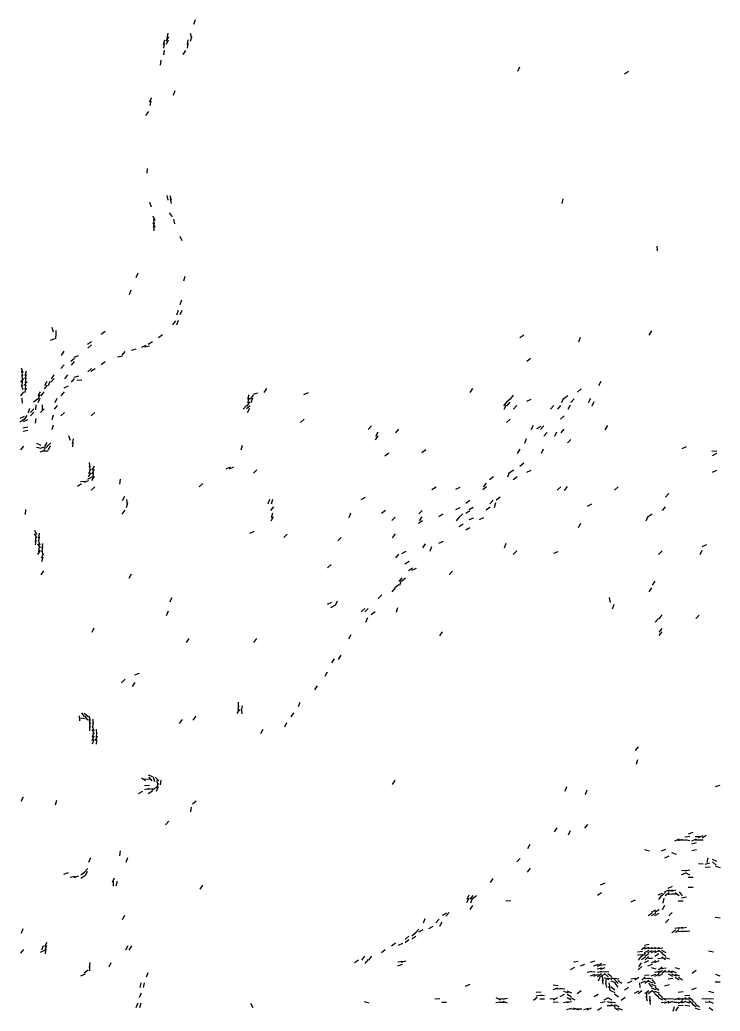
# Model space of a CAD drawing. Extents: x -664598 to -661481, y -979343 to -976126.
# Drawn here: x -664598 to -664183, y -979343 to -978756 of the extents above; entities that cross this region are included whole.
import ezdxf

# ---------------------------------------------------------------- set-up
doc = ezdxf.new("R2010")
doc.units = 0

msp = doc.modelspace()

# ---------------------------------------------------------------- linework, layer by layer
at = {"layer": 'CLIFF'}
for p, q in [((-664494.38, -978755.879), (-664495.38, -978758.601)), ((-664512.451, -978767.855), (-664513.309, -978770.625)), ((-664510.145, -978765.99), (-664511.615, -978768.49)), ((-664510.294, -978767.914), (-664511.466, -978770.566)), ((-664510.561, -978763.825), (-664511.199, -978766.655)), ((-664498.617, -978767.814), (-664499.143, -978770.666)), ((-664496.437, -978765.859), (-664497.323, -978768.621)), ((-664497.244, -978763.837), (-664496.516, -978766.643)), ((-664512.601, -978773.817), (-664513.159, -978776.663)), ((-664512.624, -978769.813), (-664513.136, -978772.667)), ((-664500.14, -978773.993), (-664501.62, -978776.487)), ((-664498.596, -978769.818), (-664499.164, -978772.662)), ((-664514.637, -978779.811), (-664515.123, -978782.669)), ((-664302.266, -978783.926), (-664303.494, -978786.554)), ((-664237.689, -978786.412), (-664240.071, -978788.068)), ((-664506.411, -978797.868), (-664507.349, -978800.612)), ((-664520.212, -978801.953), (-664521.548, -978804.527)), ((-664520.574, -978803.823), (-664521.186, -978806.657)), ((-664522.03, -978810.066), (-664523.73, -978812.414)), ((-664522.747, -978843.796), (-664523.013, -978846.684)), ((-664511.21, -978859.828), (-664510.55, -978862.652)), ((-664509.273, -978859.844), (-664508.487, -978862.636)), ((-664509.231, -978861.833), (-664508.529, -978864.647)), ((-664276.603, -978861.817), (-664277.157, -978864.663)), ((-664521.423, -978863.895), (-664520.337, -978866.585)), ((-664519.501, -978871.93), (-664518.259, -978874.55)), ((-664519.052, -978873.8), (-664518.708, -978876.68)), ((-664509.729, -978870.065), (-664508.031, -978872.415)), ((-664507.129, -978873.812), (-664506.631, -978876.668)), ((-664519.463, -978875.912), (-664518.297, -978878.568)), ((-664518.984, -978877.794), (-664518.776, -978880.686)), ((-664503.443, -978883.904), (-664502.317, -978886.576)), ((-664220.996, -978889.795), (-664220.764, -978892.685)), ((-664528.337, -978905.896), (-664529.423, -978908.584)), ((-664500.451, -978907.855), (-664501.309, -978910.625)), ((-664532.341, -978915.894), (-664533.419, -978918.586)), ((-664502.35, -978921.89), (-664503.41, -978924.59)), ((-664504.453, -978927.854), (-664505.307, -978930.626)), ((-664502.258, -978927.93), (-664503.502, -978930.55)), ((-664579.302, -978937.853), (-664578.458, -978940.627)), ((-664506.049, -978934.052), (-664507.711, -978936.428)), ((-664504.347, -978933.892), (-664505.413, -978936.588)), ((-664577.526, -978944.721), (-664580.234, -978945.759)), ((-664576.761, -978941.795), (-664576.999, -978944.685)), ((-664576.898, -978939.79), (-664576.862, -978942.69)), ((-664547.717, -978940.375), (-664550.043, -978942.105)), ((-664513.783, -978942.292), (-664515.977, -978944.188)), ((-664299.666, -978942.446), (-664302.094, -978944.034)), ((-664266.369, -978943.883), (-664267.391, -978946.597)), ((-664224.174, -978939.973), (-664225.586, -978942.507)), ((-664555.715, -978946.377), (-664558.045, -978948.103)), ((-664555.771, -978948.305), (-664557.989, -978950.175)), ((-664529.493, -978950.819), (-664532.267, -978951.661)), ((-664523.56, -978948.641), (-664526.2, -978949.839)), ((-664521.463, -978948.931), (-664524.297, -978949.549)), ((-664519.634, -978946.498), (-664522.126, -978947.982)), ((-664572.142, -978951.992), (-664573.618, -978954.488)), ((-664565.773, -978956.303), (-664567.987, -978958.177)), ((-664563.537, -978954.693), (-664566.223, -978955.787)), ((-664537.465, -978954.924), (-664540.295, -978955.556)), ((-664535.981, -978952.102), (-664537.779, -978954.378)), ((-664295.759, -978956.321), (-664298.001, -978958.159)), ((-664597.423, -978961.895), (-664596.337, -978964.585)), ((-664571.932, -978960.143), (-664573.828, -978962.337)), ((-664565.919, -978958.154), (-664567.841, -978960.326)), ((-664555.772, -978962.305), (-664557.988, -978964.175)), ((-664553.637, -978962.493), (-664556.123, -978963.987)), ((-664547.711, -978958.382), (-664550.049, -978960.098)), ((-664596.025, -978968.069), (-664597.735, -978970.411)), ((-664597.241, -978963.836), (-664596.519, -978966.644)), ((-664596.893, -978965.79), (-664596.867, -978968.69)), ((-664594.461, -978965.852), (-664595.299, -978968.628)), ((-664594.498, -978963.841), (-664595.262, -978966.639)), ((-664594.69, -978967.802), (-664595.07, -978970.678)), ((-664577.926, -978968.148), (-664579.834, -978970.332)), ((-664578.074, -978966.035), (-664579.686, -978968.445)), ((-664570.031, -978966.064), (-664571.729, -978968.416)), ((-664565.993, -978968.093), (-664567.767, -978970.387)), ((-664563.489, -978966.832), (-664566.271, -978967.648)), ((-664597.295, -978971.851), (-664596.465, -978974.629)), ((-664596.761, -978969.795), (-664596.999, -978972.685)), ((-664593.912, -978970.16), (-664595.848, -978972.32)), ((-664594.42, -978973.865), (-664595.34, -978976.615)), ((-664594.563, -978971.825), (-664595.197, -978974.655)), ((-664581.967, -978972.114), (-664583.793, -978974.366)), ((-664582.199, -978969.96), (-664583.561, -978972.52)), ((-664580.353, -978969.889), (-664581.407, -978972.591)), ((-664569.57, -978972.619), (-664572.19, -978973.861)), ((-664561.431, -978969.291), (-664564.329, -978969.189)), ((-664452.031, -978974.065), (-664453.729, -978976.415)), ((-664330.052, -978974.05), (-664331.708, -978976.43)), ((-664265.837, -978974.233), (-664267.923, -978976.247)), ((-664254.19, -978969.965), (-664255.57, -978972.515)), ((-664595.99, -978976.095), (-664597.77, -978978.385)), ((-664596.977, -978979.793), (-664596.783, -978982.687)), ((-664587.76, -978980.319), (-664590, -978982.161)), ((-664586.199, -978975.96), (-664587.561, -978978.52)), ((-664586.266, -978979.927), (-664587.494, -978982.553)), ((-664586.298, -978977.912), (-664587.462, -978980.568)), ((-664584.017, -978976.075), (-664585.743, -978978.405)), ((-664576.234, -978979.942), (-664577.526, -978982.538)), ((-664571.96, -978976.119), (-664573.8, -978978.361)), ((-664462.371, -978979.882), (-664463.389, -978982.598)), ((-664462.481, -978977.846), (-664463.279, -978980.634)), ((-664460.051, -978978.051), (-664461.709, -978980.429)), ((-664460.361, -978979.886), (-664461.399, -978982.594)), ((-664457.48, -978976.862), (-664460.28, -978977.618)), ((-664427.518, -978976.741), (-664430.242, -978977.739)), ((-664307.728, -978980.359), (-664310.032, -978982.121)), ((-664305.952, -978978.126), (-664307.808, -978980.354)), ((-664295.538, -978980.691), (-664298.222, -978981.789)), ((-664276.206, -978979.956), (-664277.554, -978982.524)), ((-664273.737, -978978.348), (-664276.023, -978980.132)), ((-664269.972, -978980.11), (-664271.788, -978982.37)), ((-664260.175, -978979.973), (-664261.585, -978982.507)), ((-664592.458, -978985.853), (-664593.302, -978988.627)), ((-664589.975, -978986.107), (-664591.785, -978988.373)), ((-664588.781, -978983.793), (-664588.979, -978986.687)), ((-664583.855, -978986.215), (-664585.905, -978988.265)), ((-664584.88, -978983.79), (-664584.88, -978986.69)), ((-664575.972, -978984.109), (-664577.788, -978986.371)), ((-664463.929, -978984.146), (-664465.831, -978986.334)), ((-664461.739, -978984.345), (-664464.021, -978986.135)), ((-664462.07, -978982.037), (-664463.69, -978984.443)), ((-664462.127, -978986.001), (-664463.633, -978988.479)), ((-664309.998, -978982.089), (-664311.762, -978984.391)), ((-664310.157, -978983.983), (-664311.603, -978986.497)), ((-664307.976, -978982.107), (-664309.784, -978984.373)), ((-664303.841, -978984.229), (-664305.919, -978986.251)), ((-664281.876, -978984.194), (-664283.884, -978986.286)), ((-664277.954, -978984.124), (-664279.806, -978986.356)), ((-664272.186, -978983.967), (-664273.574, -978986.513)), ((-664258.262, -978981.928), (-664259.498, -978984.552)), ((-664595.578, -978990.602), (-664598.182, -978991.878)), ((-664594.083, -978990.029), (-664595.677, -978992.451)), ((-664589.929, -978988.145), (-664591.831, -978990.335)), ((-664588.665, -978991.806), (-664589.095, -978994.674)), ((-664578.467, -978989.85), (-664579.293, -978992.63)), ((-664571.811, -978988.261), (-664573.949, -978990.219)), ((-664553.846, -978988.224), (-664555.914, -978990.256)), ((-664429.82, -978992.251), (-664431.94, -978994.229)), ((-664307.802, -978992.27), (-664309.958, -978994.21)), ((-664275.855, -978990.215), (-664277.905, -978992.265)), ((-664595.675, -978992.433), (-664598.085, -978994.047)), ((-664593.461, -978996.94), (-664596.299, -978997.54)), ((-664593.553, -978992.656), (-664596.207, -978993.824)), ((-664578.511, -978995.838), (-664579.249, -978998.642)), ((-664389.857, -978996.212), (-664391.903, -978998.268)), ((-664373.984, -978998.1), (-664375.776, -979000.38)), ((-664294.254, -978995.932), (-664295.506, -978998.548)), ((-664289.608, -978996.544), (-664292.152, -978997.936)), ((-664287.946, -978996.131), (-664289.814, -978998.349)), ((-664276.021, -978998.071), (-664277.739, -979000.409)), ((-664250.095, -978996.021), (-664251.665, -978998.459)), ((-664593.464, -978998.93), (-664596.296, -978999.55)), ((-664569.343, -979001.866), (-664568.417, -979004.614)), ((-664566.606, -979003.816), (-664567.154, -979006.664)), ((-664386.07, -979002.037), (-664387.69, -979004.443)), ((-664386.186, -978999.967), (-664387.574, -979002.513)), ((-664298.353, -979003.889), (-664299.407, -979006.591)), ((-664285.855, -979000.215), (-664287.905, -979002.265)), ((-664280.271, -978999.924), (-664281.489, -979002.556)), ((-664595.922, -979008.152), (-664597.838, -979010.328)), ((-664585.455, -979009.508), (-664588.305, -979008.972)), ((-664585.582, -979007.886), (-664588.178, -979006.594)), ((-664583.471, -979008.897), (-664586.289, -979009.583)), ((-664581.8, -979008.272), (-664583.96, -979010.208)), ((-664582.166, -979005.978), (-664583.594, -979008.502)), ((-664579.813, -979006.258), (-664581.947, -979008.222)), ((-664580.283, -979007.919), (-664581.477, -979010.561)), ((-664566.768, -979005.794), (-664566.992, -979008.686)), ((-664466.493, -979007.843), (-664467.267, -979010.637)), ((-664302.143, -979009.991), (-664303.617, -979012.489)), ((-664288.241, -979009.938), (-664289.519, -979012.542)), ((-664271.842, -979004.228), (-664273.918, -979006.252)), ((-664203.543, -979008.678), (-664206.217, -979009.802)), ((-664583.525, -979010.725), (-664586.235, -979011.755)), ((-664581.43, -979011.232), (-664584.33, -979011.248)), ((-664379.729, -979012.358), (-664382.031, -979014.122)), ((-664357.711, -979010.382), (-664360.049, -979012.098)), ((-664185.432, -979011.161), (-664188.328, -979011.319)), ((-664185.595, -979012.569), (-664188.165, -979013.911)), ((-664557.196, -979019.825), (-664556.564, -979022.655)), ((-664557.119, -979017.81), (-664556.641, -979020.67)), ((-664554.133, -979019.997), (-664555.627, -979022.483)), ((-664473.525, -979020.725), (-664476.235, -979021.755)), ((-664471.578, -979020.601), (-664474.182, -979021.879)), ((-664299.752, -979018.329), (-664302.008, -979020.151)), ((-664555.583, -979026.592), (-664558.177, -979027.888)), ((-664556.047, -979024.053), (-664557.713, -979026.427)), ((-664556.341, -979021.894), (-664557.419, -979024.586)), ((-664554.095, -979026.021), (-664555.665, -979028.459)), ((-664554.206, -979021.956), (-664555.554, -979024.524)), ((-664554.806, -979023.792), (-664554.954, -979026.688)), ((-664457.866, -979022.203), (-664459.894, -979024.277)), ((-664317.713, -979026.379), (-664320.047, -979028.101)), ((-664308.425, -979023.863), (-664309.335, -979026.617)), ((-664305.648, -979022.476), (-664308.112, -979024.004)), ((-664303.697, -979026.402), (-664306.063, -979028.078)), ((-664295.538, -979022.692), (-664298.222, -979023.788)), ((-664185.544, -979022.677), (-664188.216, -979023.803)), ((-664561.661, -979030.455), (-664564.099, -979032.025)), ((-664559.433, -979029.152), (-664562.327, -979029.328)), ((-664557.526, -979028.721), (-664560.234, -979029.759)), ((-664553.793, -979032.28), (-664555.967, -979034.2)), ((-664538.687, -979027.803), (-664539.073, -979030.677)), ((-664489.842, -979030.228), (-664491.918, -979032.252)), ((-664351.658, -979032.46), (-664354.102, -979034.02)), ((-664337.583, -979032.592), (-664340.177, -979033.888)), ((-664321.733, -979032.354), (-664324.027, -979034.126)), ((-664321.925, -979030.149), (-664323.835, -979032.331)), ((-664277.845, -979032.225), (-664279.915, -979034.255)), ((-664273.993, -979032.093), (-664275.767, -979034.387)), ((-664243.832, -979032.238), (-664245.928, -979034.242)), ((-664536.281, -979037.92), (-664537.479, -979040.56)), ((-664393.618, -979038.526), (-664396.142, -979039.954)), ((-664313.758, -979038.322), (-664316.002, -979040.158)), ((-664213.933, -979036.142), (-664215.827, -979038.338)), ((-664534.464, -979041.851), (-664535.296, -979044.629)), ((-664535.066, -979039.802), (-664534.694, -979042.678)), ((-664450.395, -979039.873), (-664451.365, -979042.607)), ((-664447.971, -979044.111), (-664449.789, -979046.369)), ((-664448.503, -979039.84), (-664449.257, -979042.64)), ((-664337.563, -979044.633), (-664340.197, -979045.847)), ((-664331.76, -979040.319), (-664334, -979042.161)), ((-664329.618, -979044.527), (-664332.142, -979045.953)), ((-664319.693, -979044.407), (-664322.067, -979046.073)), ((-664317.962, -979040.118), (-664319.798, -979042.362)), ((-664316.5, -979041.841), (-664317.26, -979044.639)), ((-664259.638, -979042.492), (-664262.122, -979043.988)), ((-664215.933, -979044.142), (-664217.827, -979046.338)), ((-664594.741, -979045.797), (-664595.019, -979048.683)), ((-664536.016, -979046.076), (-664537.744, -979048.404)), ((-664448.184, -979049.968), (-664449.576, -979052.512)), ((-664448.496, -979047.842), (-664449.264, -979050.638)), ((-664402.351, -979047.89), (-664403.409, -979050.59)), ((-664381.706, -979046.389), (-664384.054, -979048.091)), ((-664375.882, -979050.188), (-664377.878, -979052.292)), ((-664359.855, -979046.215), (-664361.905, -979048.265)), ((-664360.142, -979049.992), (-664361.618, -979052.488)), ((-664347.645, -979048.479), (-664350.115, -979050.001)), ((-664337.925, -979050.149), (-664339.835, -979052.331)), ((-664335.781, -979048.294), (-664337.979, -979050.186)), ((-664331.641, -979046.486), (-664334.119, -979047.994)), ((-664329.521, -979050.735), (-664332.239, -979051.745)), ((-664323.548, -979050.668), (-664326.212, -979051.812)), ((-664226.321, -979049.902), (-664227.439, -979052.578)), ((-664223.68, -979048.425), (-664226.08, -979050.055)), ((-664359.641, -979052.487), (-664362.119, -979053.993)), ((-664335.678, -979054.429), (-664338.082, -979056.051)), ((-664331.619, -979056.524), (-664334.141, -979057.956)), ((-664266.171, -979053.975), (-664267.589, -979056.505)), ((-664589.71, -979060.051), (-664588.05, -979062.429)), ((-664589.446, -979057.905), (-664588.314, -979060.575)), ((-664588.756, -979061.795), (-664589.004, -979064.685)), ((-664586.637, -979061.811), (-664587.123, -979064.669)), ((-664586.691, -979059.802), (-664587.069, -979062.678)), ((-664459.563, -979058.634), (-664462.197, -979059.846)), ((-664439.863, -979060.207), (-664441.897, -979062.273)), ((-664407.874, -979062.196), (-664409.886, -979064.284)), ((-664375.991, -979060.094), (-664377.769, -979062.386)), ((-664588.641, -979063.81), (-664589.119, -979066.67)), ((-664587.657, -979066.016), (-664586.103, -979068.464)), ((-664587.397, -979063.885), (-664586.363, -979066.595)), ((-664586.675, -979067.805), (-664587.085, -979070.675)), ((-664584.656, -979067.807), (-664585.104, -979070.673)), ((-664584.669, -979065.805), (-664585.091, -979068.675)), ((-664358.039, -979066.059), (-664359.721, -979068.421)), ((-664354.371, -979067.882), (-664355.389, -979070.598)), ((-664347.569, -979064.62), (-664350.191, -979065.86)), ((-664310.341, -979065.894), (-664311.419, -979068.586)), ((-664191.555, -979066.65), (-664194.205, -979067.83)), ((-664586.032, -979070.064), (-664587.728, -979072.416)), ((-664584.229, -979071.944), (-664585.531, -979074.536)), ((-664584.496, -979073.842), (-664585.264, -979076.638)), ((-664585.196, -979069.825), (-664584.564, -979072.655)), ((-664373.958, -979072.121), (-664375.802, -979074.359)), ((-664369.622, -979070.52), (-664372.138, -979071.96)), ((-664303.825, -979070.245), (-664305.935, -979072.235)), ((-664279.54, -979070.687), (-664282.22, -979071.793)), ((-664217.843, -979070.227), (-664219.917, -979072.253)), ((-664194.29, -979069.915), (-664195.47, -979072.565)), ((-664413.877, -979078.193), (-664415.883, -979080.287)), ((-664367.668, -979076.444), (-664370.092, -979078.036)), ((-664365.684, -979080.42), (-664368.076, -979082.06)), ((-664584.091, -979082.023), (-664585.669, -979084.457)), ((-664532.196, -979083.961), (-664533.564, -979086.519)), ((-664371.969, -979086.112), (-664373.791, -979088.368)), ((-664363.55, -979080.662), (-664366.21, -979081.818)), ((-664341.88, -979082.19), (-664343.88, -979084.29)), ((-664375.93, -979092.144), (-664377.83, -979094.336)), ((-664373.726, -979090.362), (-664376.034, -979092.118)), ((-664372.353, -979087.889), (-664373.407, -979090.591)), ((-664369.732, -979086.354), (-664372.028, -979088.126)), ((-664224.054, -979092.048), (-664225.706, -979094.432)), ((-664222.044, -979088.055), (-664223.716, -979090.425)), ((-664508.181, -979097.97), (-664509.579, -979100.51)), ((-664383.871, -979096.198), (-664385.889, -979098.282)), ((-664249.212, -979097.829), (-664248.548, -979100.651)), ((-664413.557, -979100.646), (-664416.203, -979101.834)), ((-664411.58, -979102.597), (-664414.18, -979103.883)), ((-664410.311, -979099.906), (-664411.449, -979102.574)), ((-664374.467, -979103.85), (-664375.293, -979106.63)), ((-664246.393, -979101.874), (-664247.367, -979104.606)), ((-664510.343, -979105.893), (-664511.417, -979108.587)), ((-664393.802, -979104.27), (-664395.958, -979106.21)), ((-664391.864, -979104.205), (-664393.896, -979106.275)), ((-664387.724, -979106.365), (-664390.036, -979108.115)), ((-664218.007, -979108.082), (-664219.753, -979110.398)), ((-664195.855, -979108.215), (-664197.905, -979110.265)), ((-664392.352, -979109.89), (-664393.408, -979112.59)), ((-664219.876, -979110.193), (-664221.884, -979112.287)), ((-664554.298, -979115.912), (-664555.462, -979118.568)), ((-664402.221, -979119.948), (-664403.539, -979122.532)), ((-664348.106, -979118.014), (-664349.654, -979120.466)), ((-664217.939, -979118.137), (-664219.821, -979120.343)), ((-664217.967, -979116.114), (-664219.793, -979118.366)), ((-664498.098, -979122.019), (-664499.662, -979124.461)), ((-664458.001, -979122.087), (-664459.759, -979124.393)), ((-664408.159, -979131.982), (-664409.601, -979134.498)), ((-664412.09, -979134.024), (-664413.67, -979136.456)), ((-664527.535, -979142.699), (-664530.225, -979143.781)), ((-664416.204, -979141.957), (-664417.556, -979144.523)), ((-664535.877, -979146.193), (-664537.883, -979148.287)), ((-664530.09, -979148.024), (-664531.67, -979150.456)), ((-664422.133, -979149.997), (-664423.627, -979152.483)), ((-664468.608, -979161.816), (-664469.152, -979164.664)), ((-664468.835, -979159.791), (-664468.925, -979162.689)), ((-664466.592, -979161.819), (-664467.168, -979164.661)), ((-664432.354, -979159.889), (-664433.406, -979162.591)), ((-664562.958, -979167.792), (-664562.802, -979170.688)), ((-664561.629, -979165.998), (-664560.131, -979168.482)), ((-664560.003, -979166.323), (-664557.757, -979168.157)), ((-664559.671, -979168.025), (-664558.089, -979170.455)), ((-664557.277, -979167.845), (-664556.483, -979170.635)), ((-664493.988, -979168.097), (-664495.772, -979170.383)), ((-664468.014, -979164.077), (-664469.746, -979166.403)), ((-664467.02, -979163.797), (-664466.74, -979166.683)), ((-664436.078, -979166.032), (-664437.682, -979168.448)), ((-664562.313, -979169.021), (-664559.447, -979169.459)), ((-664557.235, -979169.834), (-664556.525, -979172.646)), ((-664556.951, -979171.792), (-664556.809, -979174.688)), ((-664556.837, -979173.791), (-664556.923, -979176.689)), ((-664555.365, -979173.874), (-664554.395, -979176.606)), ((-664554.68, -979171.804), (-664555.08, -979174.676)), ((-664554.889, -979169.79), (-664554.871, -979172.69)), ((-664502.039, -979170.058), (-664503.721, -979172.422)), ((-664440.343, -979171.893), (-664441.417, -979174.587)), ((-664555.545, -979175.952), (-664554.215, -979178.528)), ((-664554.274, -979179.923), (-664555.486, -979182.557)), ((-664554.509, -979177.838), (-664555.251, -979180.642)), ((-664552.289, -979179.916), (-664553.471, -979182.564)), ((-664552.925, -979175.791), (-664552.835, -979178.689)), ((-664552.853, -979177.79), (-664552.907, -979180.69)), ((-664454.203, -979175.958), (-664455.557, -979178.522)), ((-664554.429, -979181.862), (-664555.331, -979184.618)), ((-664552.795, -979181.792), (-664552.965, -979184.688)), ((-664231.957, -979186.121), (-664233.803, -979188.359)), ((-664232.49, -979193.843), (-664233.27, -979196.637)), ((-664522.234, -979202.722), (-664519.526, -979203.758)), ((-664526.099, -979204.454), (-664523.661, -979206.026)), ((-664524.328, -979205.174), (-664521.432, -979205.306)), ((-664521.433, -979209.152), (-664524.327, -979209.328)), ((-664521.785, -979204.107), (-664519.975, -979206.373)), ((-664519.281, -979203.847), (-664518.479, -979206.633)), ((-664517.927, -979204.237), (-664515.833, -979206.243)), ((-664516.337, -979207.896), (-664517.423, -979210.584)), ((-664517.303, -979205.853), (-664516.457, -979208.627)), ((-664514.6, -979205.817), (-664515.16, -979208.663)), ((-664376.136, -979205.996), (-664377.624, -979208.484)), ((-664186.291, -979209.573), (-664183.469, -979208.907)), ((-664525.602, -979212.555), (-664528.158, -979213.925)), ((-664521.498, -979210.802), (-664524.262, -979211.678)), ((-664519.435, -979211.114), (-664522.325, -979211.366)), ((-664519.677, -979212.43), (-664522.083, -979214.05)), ((-664517.696, -979210.403), (-664520.064, -979212.077)), ((-664516.244, -979209.937), (-664517.516, -979212.543)), ((-664274.361, -979209.886), (-664275.399, -979212.594)), ((-664262.327, -979211.9), (-664263.433, -979214.58)), ((-664596.219, -979215.949), (-664597.541, -979218.531)), ((-664576.463, -979217.851), (-664577.297, -979220.629)), ((-664493.786, -979218.288), (-664495.974, -979220.192)), ((-664496.754, -979221.795), (-664497.006, -979224.685)), ((-664509.948, -979230.129), (-664511.812, -979232.351)), ((-664261.95, -979232.128), (-664263.81, -979234.352)), ((-664280.076, -979234.034), (-664281.684, -979236.446)), ((-664272.253, -979235.932), (-664273.507, -979238.548)), ((-664202.243, -979237.734), (-664199.517, -979236.746)), ((-664196.24, -979239.742), (-664193.52, -979238.738)), ((-664194.084, -979240.048), (-664191.676, -979238.432)), ((-664296.154, -979243.985), (-664297.606, -979246.495)), ((-664210.222, -979241.789), (-664207.538, -979240.691)), ((-664208.289, -979241.584), (-664205.471, -979240.896)), ((-664206.328, -979241.32), (-664203.432, -979241.16)), ((-664204.318, -979239.43), (-664201.442, -979239.05)), ((-664204.303, -979240.96), (-664201.457, -979241.52)), ((-664200.268, -979243.658), (-664197.492, -979242.822)), ((-664200.223, -979241.786), (-664197.537, -979240.694)), ((-664198.329, -979241.289), (-664195.431, -979241.191)), ((-664198.328, -979239.163), (-664195.432, -979239.317)), ((-664196.33, -979241.234), (-664193.43, -979241.246)), ((-664538.698, -979247.801), (-664539.062, -979250.679)), ((-664228.278, -979246.856), (-664225.482, -979247.624)), ((-664218.231, -979247.767), (-664215.529, -979246.713)), ((-664212.226, -979248.7), (-664209.534, -979249.78)), ((-664200.311, -979247.475), (-664197.449, -979247.005)), ((-664556.264, -979251.927), (-664557.496, -979254.553)), ((-664534.352, -979251.89), (-664535.408, -979254.59)), ((-664301.885, -979252.185), (-664303.875, -979254.295)), ((-664216.206, -979251.826), (-664213.554, -979250.654)), ((-664196.328, -979255.16), (-664193.432, -979255.32)), ((-664192.275, -979255.637), (-664189.485, -979254.843)), ((-664191.203, -979254.653), (-664190.557, -979251.827)), ((-664188.198, -979252.636), (-664185.562, -979253.844)), ((-664187.986, -979254.302), (-664185.774, -979256.178)), ((-664569.537, -979260.692), (-664572.223, -979261.788)), ((-664559.671, -979260.44), (-664562.089, -979262.04)), ((-664557.935, -979258.14), (-664559.825, -979260.34)), ((-664558.283, -979259.919), (-664559.477, -979262.561)), ((-664296.019, -979258.073), (-664297.741, -979260.407)), ((-664206.328, -979259.307), (-664203.432, -979259.173)), ((-664206.265, -979261.67), (-664203.495, -979260.81)), ((-664204.304, -979259.512), (-664201.456, -979258.968)), ((-664204.138, -979260.519), (-664201.622, -979261.961)), ((-664192.328, -979257.308), (-664189.432, -979257.172)), ((-664186.287, -979256.888), (-664183.473, -979257.592)), ((-664565.462, -979262.937), (-664568.298, -979263.543)), ((-664563.503, -979262.785), (-664566.257, -979263.695)), ((-664559.65, -979262.472), (-664562.11, -979264.008)), ((-664542.234, -979263.942), (-664543.526, -979266.538)), ((-664542.827, -979265.791), (-664542.933, -979268.689)), ((-664540.489, -979265.844), (-664541.271, -979268.636)), ((-664490.093, -979268.022), (-664491.667, -979270.458)), ((-664318.057, -979264.046), (-664319.703, -979266.434)), ((-664254.228, -979267.774), (-664251.532, -979266.706)), ((-664202.33, -979263.22), (-664199.43, -979263.26)), ((-664332.278, -979273.921), (-664333.482, -979276.559)), ((-664256.081, -979274.053), (-664253.679, -979272.427)), ((-664220.226, -979273.779), (-664217.534, -979272.701)), ((-664219.68, -979276.449), (-664218.08, -979274.031)), ((-664217.912, -979274.259), (-664215.848, -979272.221)), ((-664216.257, -979271.695), (-664213.503, -979270.785)), ((-664216.027, -979274.127), (-664213.733, -979272.353)), ((-664214.325, -979273.359), (-664211.435, -979273.121)), ((-664214.272, -979271.647), (-664211.488, -979270.833)), ((-664214.187, -979269.867), (-664211.573, -979268.613)), ((-664212.33, -979273.246), (-664209.43, -979273.234)), ((-664212.273, -979271.643), (-664209.487, -979270.837)), ((-664210.055, -979272.39), (-664207.705, -979274.09)), ((-664207.724, -979272.061), (-664206.036, -979274.419)), ((-664202.33, -979269.217), (-664199.43, -979269.263)), ((-664332.186, -979275.967), (-664333.574, -979278.513)), ((-664329.976, -979274.106), (-664331.784, -979276.374)), ((-664330.396, -979275.873), (-664331.364, -979278.607)), ((-664327.74, -979274.344), (-664330.02, -979276.136)), ((-664310.327, -979277.326), (-664307.433, -979277.154)), ((-664236.212, -979277.813), (-664233.548, -979276.667)), ((-664217.207, -979278.653), (-664216.553, -979275.827)), ((-664208.33, -979277.22), (-664205.43, -979277.26)), ((-664206.306, -979275.505), (-664203.454, -979274.975)), ((-664345.597, -979284.564), (-664348.163, -979285.916)), ((-664343.934, -979284.141), (-664345.826, -979286.339)), ((-664330.128, -979280), (-664331.632, -979282.48)), ((-664226.109, -979286.01), (-664223.651, -979284.47)), ((-664224.161, -979285.92), (-664221.599, -979284.56)), ((-664224.154, -979283.932), (-664221.606, -979282.548)), ((-664222.162, -979285.918), (-664219.598, -979284.562)), ((-664222.121, -979283.99), (-664219.639, -979282.49)), ((-664217.538, -979282.532), (-664216.222, -979279.948)), ((-664213.921, -979286.25), (-664211.839, -979284.23)), ((-664536.268, -979285.925), (-664537.492, -979288.555)), ((-664358.385, -979287.877), (-664359.375, -979290.603)), ((-664349.929, -979288.146), (-664351.831, -979290.334)), ((-664348.182, -979289.969), (-664349.578, -979292.511)), ((-664215.85, -979290.318), (-664213.91, -979288.162)), ((-664186.319, -979287.062), (-664183.441, -979287.418)), ((-664596.466, -979293.85), (-664597.294, -979296.63)), ((-664363.735, -979296.35), (-664366.025, -979298.13)), ((-664361.924, -979294.15), (-664363.836, -979296.33)), ((-664359.599, -979294.561), (-664362.161, -979295.919)), ((-664353.632, -979292.502), (-664356.128, -979293.978)), ((-664212.138, -979295.961), (-664209.622, -979294.519)), ((-664210.312, -979293.467), (-664207.448, -979293.013)), ((-664209.894, -979296.277), (-664207.866, -979294.203)), ((-664208.315, -979295.445), (-664205.445, -979295.035)), ((-664208.302, -979293.523), (-664205.458, -979292.957)), ((-664206.32, -979295.409), (-664203.44, -979295.071)), ((-664206.293, -979293.567), (-664203.467, -979292.913)), ((-664204.322, -979295.387), (-664201.438, -979295.093)), ((-664582.102, -979302.016), (-664583.658, -979304.464)), ((-664375.758, -979302.321), (-664378.002, -979304.159)), ((-664371.561, -979302.639), (-664374.199, -979303.841)), ((-664367.776, -979298.3), (-664369.984, -979300.18)), ((-664367.776, -979300.3), (-664369.984, -979302.18)), ((-664363.631, -979298.503), (-664366.129, -979299.977)), ((-664228.292, -979303.571), (-664225.468, -979302.909)), ((-664595.916, -979306.156), (-664597.844, -979308.324)), ((-664583.555, -979306.652), (-664586.205, -979307.828)), ((-664584.382, -979303.878), (-664585.378, -979306.602)), ((-664582.365, -979303.884), (-664583.395, -979306.596)), ((-664582.681, -979305.804), (-664583.079, -979308.676)), ((-664534.171, -979303.975), (-664535.589, -979306.505)), ((-664532.103, -979304.016), (-664533.657, -979306.464)), ((-664381.757, -979306.322), (-664384.003, -979308.158)), ((-664232.327, -979309.335), (-664229.433, -979309.145)), ((-664232.318, -979307.425), (-664229.442, -979307.055)), ((-664230.09, -979306.04), (-664227.67, -979304.44)), ((-664230.052, -979310.093), (-664227.708, -979308.387)), ((-664228.232, -979305.764), (-664225.528, -979304.716)), ((-664228.175, -979307.891), (-664225.585, -979306.589)), ((-664228.064, -979310.077), (-664225.696, -979308.403)), ((-664226.3, -979305.532), (-664223.46, -979304.948)), ((-664226.206, -979307.827), (-664223.554, -979306.653)), ((-664224.306, -979305.504), (-664221.454, -979304.976)), ((-664224.19, -979307.862), (-664221.57, -979306.618)), ((-664222.302, -979305.524), (-664219.458, -979304.956)), ((-664222.189, -979307.864), (-664219.571, -979306.616)), ((-664222.09, -979310.039), (-664219.67, -979308.441)), ((-664220.316, -979305.442), (-664217.444, -979305.038)), ((-664220.086, -979306.435), (-664217.674, -979308.045)), ((-664218.126, -979306.499), (-664215.634, -979307.981)), ((-664218.053, -979308.388), (-664215.707, -979310.092)), ((-664190.298, -979306.938), (-664187.462, -979307.542)), ((-664556.702, -979313.801), (-664557.058, -979316.679)), ((-664544.276, -979313.922), (-664545.484, -979316.558)), ((-664397.714, -979312.378), (-664400.046, -979314.102)), ((-664393.989, -979310.096), (-664395.771, -979312.384)), ((-664391.975, -979312.107), (-664393.785, -979314.373)), ((-664390.009, -979310.081), (-664391.751, -979312.399)), ((-664374.306, -979313.505), (-664371.454, -979312.975)), ((-664374.243, -979315.734), (-664371.517, -979314.746)), ((-664372.29, -979313.58), (-664369.47, -979312.9)), ((-664270.311, -979313.472), (-664267.449, -979313.008)), ((-664266.249, -979315.719), (-664263.511, -979314.761)), ((-664260.254, -979313.704), (-664257.506, -979312.776)), ((-664258.253, -979315.705), (-664255.507, -979314.775)), ((-664255.988, -979316.175), (-664253.772, -979314.305)), ((-664254.322, -979315.387), (-664251.438, -979315.093)), ((-664231.787, -979312.371), (-664229.973, -979310.109)), ((-664231.682, -979316.448), (-664230.078, -979314.032)), ((-664230.093, -979312.035), (-664227.667, -979310.445)), ((-664228.168, -979313.906), (-664225.592, -979312.574)), ((-664227.873, -979312.297), (-664225.887, -979310.183)), ((-664226.329, -979311.295), (-664223.431, -979311.185)), ((-664226.25, -979315.715), (-664223.51, -979314.765)), ((-664224.163, -979313.916), (-664221.597, -979312.564)), ((-664222.173, -979313.896), (-664219.587, -979312.584)), ((-664220.32, -979311.408), (-664217.44, -979311.072)), ((-664218.042, -979310.373), (-664215.718, -979312.107)), ((-664216.266, -979310.813), (-664213.494, -979311.667)), ((-664559.553, -979320.657), (-664562.207, -979321.823)), ((-664557.722, -979318.367), (-664560.038, -979320.113)), ((-664556.931, -979315.791), (-664556.829, -979318.689)), ((-664522.34, -979319.894), (-664523.42, -979322.586)), ((-664272.157, -979317.926), (-664269.603, -979316.554)), ((-664262.277, -979319.629), (-664259.483, -979318.851)), ((-664260.325, -979319.123), (-664257.435, -979319.357)), ((-664260.257, -979321.693), (-664257.503, -979320.787)), ((-664258.207, -979321.824), (-664255.553, -979320.656)), ((-664256.293, -979319.564), (-664253.467, -979318.916)), ((-664256.292, -979317.57), (-664253.468, -979316.91)), ((-664256, -979322.161), (-664253.76, -979320.319)), ((-664254.327, -979319.336), (-664251.433, -979319.144)), ((-664254.263, -979317.676), (-664251.497, -979316.804)), ((-664254.138, -979321.96), (-664251.622, -979320.52)), ((-664252.328, -979319.31), (-664249.432, -979319.17)), ((-664251.965, -979320.278), (-664249.795, -979322.202)), ((-664250.058, -979320.395), (-664247.702, -979322.085)), ((-664231.937, -979318.232), (-664229.823, -979316.248)), ((-664224.28, -979316.863), (-664221.48, -979317.617)), ((-664224.239, -979321.746), (-664221.521, -979320.734)), ((-664222.309, -979319.488), (-664219.451, -979318.992)), ((-664222.154, -979321.933), (-664219.606, -979320.547)), ((-664220.248, -979321.72), (-664217.512, -979320.76)), ((-664220.086, -979320.044), (-664217.674, -979318.436)), ((-664220.055, -979318.09), (-664217.705, -979316.39)), ((-664218.318, -979317.424), (-664215.442, -979317.056)), ((-664217.956, -979320.212), (-664215.804, -979318.268)), ((-664216.33, -979319.202), (-664213.43, -979319.278)), ((-664214.175, -979320.589), (-664211.585, -979321.891)), ((-664214.122, -979318.492), (-664211.638, -979319.988)), ((-664212.231, -979320.714), (-664209.529, -979321.766)), ((-664212.208, -979318.659), (-664209.552, -979319.821)), ((-664210.276, -979316.847), (-664207.484, -979317.633)), ((-664210.263, -979320.805), (-664207.497, -979321.675)), ((-664200.054, -979320.091), (-664197.706, -979318.389)), ((-664186.219, -979320.685), (-664183.541, -979321.795)), ((-664526.561, -979325.826), (-664527.199, -979328.654)), ((-664524.607, -979325.816), (-664525.153, -979328.664)), ((-664334.211, -979327.816), (-664331.549, -979326.664)), ((-664255.448, -979324.574), (-664254.312, -979321.906)), ((-664252.462, -979324.629), (-664253.298, -979321.851)), ((-664252.64, -979326.67), (-664253.12, -979323.81)), ((-664252.219, -979322.684), (-664249.541, -979323.796)), ((-664250.644, -979328.671), (-664251.116, -979325.809)), ((-664250.863, -979326.69), (-664250.897, -979323.79)), ((-664250.26, -979322.796), (-664247.5, -979323.684)), ((-664248.677, -979328.676), (-664249.083, -979325.804)), ((-664248.247, -979324.757), (-664245.513, -979325.723)), ((-664248.229, -979322.707), (-664245.531, -979323.773)), ((-664246.31, -979322.999), (-664243.45, -979323.481)), ((-664245.849, -979324.162), (-664243.911, -979326.318)), ((-664245.795, -979326.115), (-664243.965, -979328.365)), ((-664244.104, -979324.462), (-664241.656, -979326.018)), ((-664238.193, -979325.855), (-664235.567, -979324.625)), ((-664236.308, -979323.491), (-664233.452, -979322.989)), ((-664234.069, -979324.07), (-664231.691, -979322.41)), ((-664230.843, -979328.69), (-664230.917, -979325.79)), ((-664230.168, -979325.906), (-664227.592, -979324.574)), ((-664229.891, -979324.28), (-664227.869, -979322.2)), ((-664228.328, -979323.319), (-664225.432, -979323.161)), ((-664228.322, -979321.395), (-664225.438, -979321.085)), ((-664228.028, -979326.125), (-664225.732, -979324.355)), ((-664226.293, -979322.914), (-664223.467, -979323.566)), ((-664226.2, -979324.64), (-664223.56, -979325.84)), ((-664225.824, -979326.14), (-664223.936, -979328.34)), ((-664224.201, -979326.642), (-664221.559, -979327.838)), ((-664223.802, -979324.12), (-664221.958, -979326.36)), ((-664216.276, -979327.633), (-664213.484, -979326.847)), ((-664214.322, -979323.393), (-664211.438, -979323.087)), ((-664210.105, -979322.464), (-664207.655, -979324.016)), ((-664208.107, -979322.468), (-664205.653, -979324.012)), ((-664186.329, -979325.297), (-664183.431, -979325.183)), ((-664526.267, -979331.926), (-664527.493, -979334.554)), ((-664292.329, -979331.28), (-664289.431, -979331.2)), ((-664282.314, -979327.026), (-664279.446, -979327.454)), ((-664282.251, -979329.713), (-664279.509, -979328.767)), ((-664280.329, -979329.302), (-664277.431, -979329.178)), ((-664278.318, -979329.051), (-664275.442, -979329.429)), ((-664278.129, -979333.977), (-664275.631, -979332.503)), ((-664276.26, -979330.794), (-664273.5, -979331.686)), ((-664274.218, -979330.68), (-664271.542, -979331.8)), ((-664274.115, -979332.48), (-664271.645, -979334)), ((-664268.063, -979332.078), (-664265.697, -979330.402)), ((-664258.123, -979333.986), (-664255.637, -979332.494)), ((-664248.454, -979330.626), (-664249.306, -979327.854)), ((-664245.542, -979331.798), (-664248.218, -979330.682)), ((-664245.721, -979330.112), (-664248.039, -979328.368)), ((-664246.082, -979332.429), (-664243.678, -979334.051)), ((-664240.129, -979329.976), (-664237.631, -979328.504)), ((-664234.157, -979331.927), (-664231.603, -979330.553)), ((-664231.989, -979332.174), (-664229.771, -979330.306)), ((-664228.007, -979332.152), (-664225.753, -979330.328)), ((-664226.965, -979334.688), (-664226.795, -979331.792)), ((-664225.987, -979332.177), (-664223.773, -979330.303)), ((-664224.234, -979328.721), (-664221.526, -979329.759)), ((-664223.924, -979330.234), (-664221.836, -979332.246)), ((-664222.237, -979330.729), (-664219.523, -979331.751)), ((-664222.084, -979332.432), (-664219.676, -979334.048)), ((-664222.024, -979328.349), (-664219.736, -979330.131)), ((-664220.005, -979332.325), (-664217.755, -979334.155)), ((-664208.316, -979331.438), (-664205.444, -979331.042)), ((-664200.239, -979329.746), (-664197.521, -979328.734)), ((-664190.273, -979330.837), (-664187.487, -979331.643)), ((-664528.276, -979337.922), (-664529.484, -979340.558)), ((-664526.449, -979337.856), (-664527.311, -979340.624)), ((-664461.51, -979337.934), (-664460.25, -979340.546)), ((-664394.285, -979336.881), (-664391.475, -979337.599)), ((-664352.328, -979335.323), (-664349.432, -979335.157)), ((-664348.33, -979337.246), (-664345.43, -979337.234)), ((-664316.315, -979337.45), (-664313.445, -979337.03)), ((-664316.191, -979334.62), (-664313.569, -979335.86)), ((-664314.329, -979337.285), (-664311.431, -979337.195)), ((-664314.328, -979335.325), (-664311.432, -979335.155)), ((-664312.294, -979335.562), (-664309.466, -979334.918)), ((-664312.233, -979336.719), (-664309.527, -979337.761)), ((-664294.035, -979336.117), (-664291.725, -979334.363)), ((-664292.315, -979333.45), (-664289.445, -979333.03)), ((-664290.33, -979335.228), (-664287.43, -979335.252)), ((-664290.318, -979333.057), (-664287.442, -979333.423)), ((-664284.328, -979335.168), (-664281.432, -979335.312)), ((-664282.327, -979337.143), (-664279.433, -979337.337)), ((-664282.191, -979335.86), (-664279.569, -979334.62)), ((-664276.294, -979337.56), (-664273.466, -979336.92)), ((-664274.301, -979337.527), (-664271.459, -979336.953)), ((-664274.132, -979334.509), (-664271.628, -979335.971)), ((-664272.165, -979334.567), (-664269.595, -979335.913)), ((-664254.29, -979337.58), (-664251.47, -979336.9)), ((-664252.187, -979335.869), (-664249.573, -979334.611)), ((-664250.286, -979336.887), (-664247.474, -979337.593)), ((-664250.169, -979334.576), (-664247.591, -979335.904)), ((-664248.319, -979337.065), (-664245.441, -979337.415)), ((-664242.019, -979336.137), (-664239.741, -979334.343)), ((-664226.478, -979336.633), (-664227.282, -979333.847)), ((-664224.613, -979336.665), (-664225.147, -979333.815)), ((-664224.685, -979338.677), (-664225.075, -979335.803)), ((-664220.149, -979334.539), (-664217.611, -979335.941)), ((-664218.31, -979337.48), (-664215.45, -979337)), ((-664218.157, -979334.552), (-664215.603, -979335.928)), ((-664216.328, -979335.172), (-664213.432, -979335.308)), ((-664216.194, -979337.852), (-664213.566, -979336.628)), ((-664214.324, -979335.109), (-664211.436, -979335.371)), ((-664214.243, -979337.734), (-664211.517, -979336.746)), ((-664212.317, -979335.045), (-664209.443, -979335.435)), ((-664212.301, -979336.952), (-664209.459, -979337.528)), ((-664210.32, -979337.073), (-664207.44, -979337.407)), ((-664210.265, -979335.669), (-664207.495, -979334.811)), ((-664208.278, -979335.623), (-664205.482, -979334.857)), ((-664208.143, -979337.952), (-664205.617, -979336.528)), ((-664206.261, -979337.682), (-664203.499, -979336.798)), ((-664206.142, -979335.954), (-664203.618, -979334.526)), ((-664204.33, -979335.244), (-664201.43, -979335.236)), ((-664204.328, -979333.315), (-664201.432, -979333.165)), ((-664204.27, -979336.829), (-664201.49, -979337.651)), ((-664202.06, -979336.398), (-664199.7, -979338.082)), ((-664202.056, -979334.392), (-664199.704, -979336.088)), ((-664200.013, -979338.335), (-664197.747, -979340.145)), ((-664199.974, -979336.289), (-664197.786, -979338.191)), ((-664198.065, -979338.404), (-664195.695, -979340.076)), ((-664194.329, -979335.296), (-664191.431, -979335.184)), ((-664192.33, -979335.273), (-664189.43, -979335.207)), ((-664192.329, -979337.186), (-664189.431, -979337.294)), ((-664190.329, -979335.3), (-664187.431, -979335.18)), ((-664190.212, -979336.668), (-664187.548, -979337.812)), ((-664274.258, -979341.69), (-664271.502, -979340.79)), ((-664272.311, -979341.005), (-664269.449, -979341.475)), ((-664270.229, -979340.71), (-664267.531, -979341.77)), ((-664268.329, -979341.192), (-664265.431, -979341.288)), ((-664264.256, -979341.699), (-664261.504, -979340.781)), ((-664262.22, -979341.795), (-664259.54, -979340.685)), ((-664256.132, -979341.971), (-664253.628, -979340.509)), ((-664250.33, -979339.228), (-664247.43, -979339.252)), ((-664248.224, -979338.695), (-664245.536, -979339.785)), ((-664246.216, -979338.676), (-664243.544, -979339.804)), ((-664246.053, -979340.388), (-664243.707, -979342.092)), ((-664244.197, -979340.633), (-664241.563, -979341.847)), ((-664211.319, -979342.622), (-664210.441, -979339.858)), ((-664209.651, -979342.468), (-664208.109, -979340.012)), ((-664208.327, -979339.332), (-664205.433, -979339.148)), ((-664204.321, -979339.077), (-664201.439, -979339.403)), ((-664198.267, -979340.818), (-664195.493, -979341.662)), ((-664190.038, -979340.368), (-664187.722, -979342.112))]:
    msp.add_line(p, q, dxfattribs=at)

doc.saveas('drawing.dxf')
